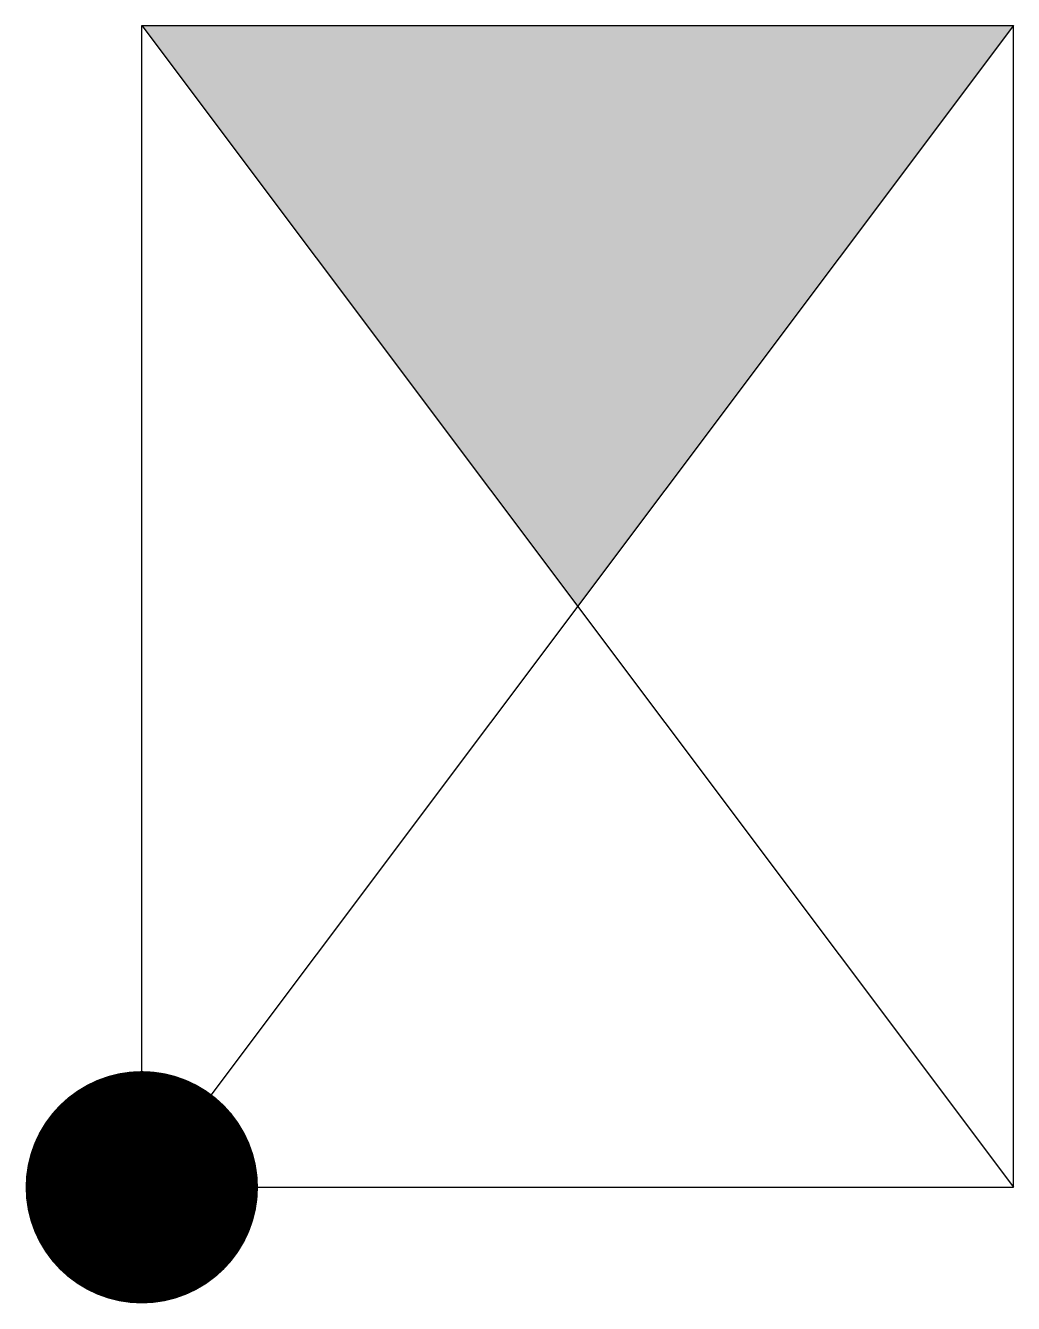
# Model space of a CAD drawing. Header units: millimetres. Extents: x -10136.503 to -10136.299, y 43.526 to 43.79.
import ezdxf

# ---------------------------------------------------------------- set-up
doc = ezdxf.new("R2010")
doc.units = ezdxf.units.MM
doc.header["$LTSCALE"] = 10
doc.layers.add('Tub_Válvulas', color=2, linetype='Continuous')

msp = doc.modelspace()

# ---------------------------------------------------------------- hatches: boundary and pattern name
at = {"layer": 'Tub_Válvulas'}
msp.add_hatch(color=1, dxfattribs=at).paths.add_polyline_path([(-10136.47946, 43.79037), (-10136.38946, 43.67037), (-10136.29946, 43.79037)])

# ---------------------------------------------------------------- linework, layer by layer
for p, q in [((-10136.47946, 43.79037), (-10136.29946, 43.79037)), ((-10136.47946, 43.55037), (-10136.47946, 43.79037)), ((-10136.29946, 43.79037), (-10136.47946, 43.55037)), ((-10136.47946, 43.79037), (-10136.29946, 43.55037)), ((-10136.29946, 43.55037), (-10136.29946, 43.79037)), ((-10136.47946, 43.55037), (-10136.29946, 43.55037))]:
    msp.add_line(p, q, dxfattribs=at)
at = {"layer": 'Tub_Válvulas', "const_width": 0.024}
msp.add_lwpolyline([(-10136.49146, 43.55037, 1), (-10136.46746, 43.55037, 1)], format="xyb", close=True, dxfattribs=at)

doc.saveas('drawing.dxf')
